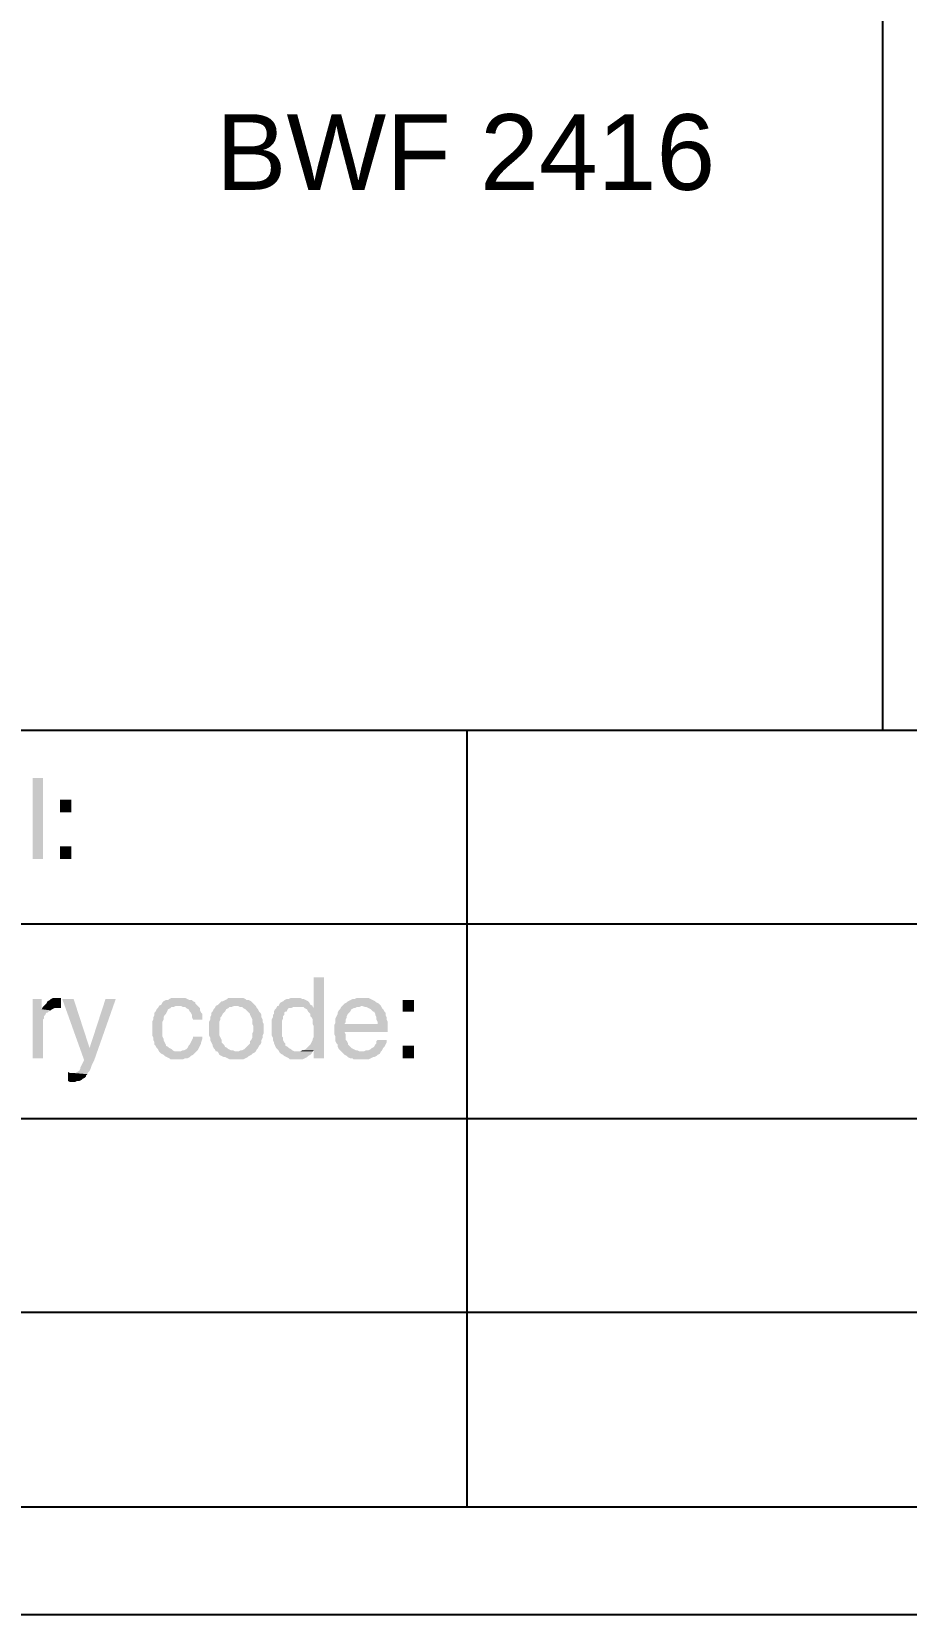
# Model space of a CAD drawing. Header units: millimetres. Extents: x 7018 to 13530, y 4187 to 5692.
# Drawn here: x 12218.8 to 12253.5, y 4951.9 to 5014.6 of the extents above; entities that cross this region are included whole.
import ezdxf

# ---------------------------------------------------------------- set-up
doc = ezdxf.new("R2010")
doc.units = ezdxf.units.MM
doc.styles.get("Standard").update_dxf_attribs({"font": 'arial.ttf'})

msp = doc.modelspace()

# ---------------------------------------------------------------- hatches: boundary and pattern name
at = {"transparency": 33554559}
for points in [[(12218.856, 4981.812), (12218.856, 4985.016), (12219.262, 4985.016), (12219.262, 4981.812)], [(12220.391, 4983.662), (12220.391, 4984.159), (12219.939, 4984.159), (12219.939, 4983.662)], [(12220.391, 4981.812), (12220.391, 4982.309), (12219.939, 4982.309), (12219.939, 4981.812)], [(12230.41, 4977.118), (12230.004, 4977.118), (12230.004, 4975.9), (12229.643, 4975.9), (12229.733, 4975.855), (12229.778, 4975.764), (12229.823, 4975.719), (12229.868, 4975.674), (12229.868, 4975.584), (12229.914, 4975.539), (12229.959, 4975.448), (12229.959, 4975.268), (12230.004, 4975.178), (12230.004, 4974.771), (12229.959, 4974.681), (12229.959, 4974.636), (12229.914, 4974.546), (12229.868, 4974.456), (12229.823, 4974.41), (12229.823, 4974.41), (12229.733, 4974.32), (12229.688, 4974.275), (12229.598, 4974.23), (12230.004, 4974.23), (12230.004, 4973.914), (12230.41, 4973.914)], [(12219.217, 4976.261), (12218.856, 4976.261), (12218.856, 4973.914), (12219.262, 4973.914), (12219.262, 4975.448), (12219.308, 4975.494), (12219.308, 4975.584), (12219.353, 4975.629), (12219.398, 4975.719), (12219.443, 4975.719), (12219.488, 4975.764), (12219.578, 4975.809), (12219.217, 4975.855)], [(12219.894, 4976.306), (12219.669, 4976.306), (12219.578, 4976.261), (12219.533, 4976.216), (12219.443, 4976.171), (12219.398, 4976.08), (12219.353, 4976.035), (12219.308, 4975.99), (12219.262, 4975.945), (12219.894, 4975.9), (12219.985, 4975.9), (12219.985, 4976.306), (12219.985, 4976.306)], [(12220.481, 4976.261), (12220.03, 4976.261), (12220.887, 4973.869), (12221.113, 4974.32)], [(12222.151, 4976.261), (12221.745, 4976.261), (12221.113, 4974.32), (12220.887, 4973.869), (12220.887, 4973.824), (12220.887, 4973.824), (12220.842, 4973.733), (12220.797, 4973.643), (12220.752, 4973.553), (12220.752, 4973.508), (12220.707, 4973.417), (12220.616, 4973.372), (12220.571, 4973.327), (12220.481, 4973.327), (12221.023, 4973.282), (12221.068, 4973.372), (12221.113, 4973.417), (12221.158, 4973.508), (12221.203, 4973.643), (12221.248, 4973.733), (12221.293, 4973.824)], [(12224.633, 4976.306), (12224.362, 4976.306), (12224.272, 4976.261), (12224.227, 4976.216), (12224.137, 4976.216), (12224.046, 4976.171), (12224.001, 4976.125), (12223.956, 4976.035), (12223.866, 4975.99), (12224.723, 4975.99), (12224.814, 4975.945), (12224.904, 4975.945), (12224.949, 4975.9), (12225.039, 4975.855), (12225.084, 4975.764), (12225.13, 4975.719), (12225.175, 4975.629), (12225.175, 4975.539), (12225.22, 4975.448), (12225.581, 4975.448), (12225.581, 4975.674), (12225.536, 4975.719), (12225.491, 4975.809), (12225.491, 4975.9), (12225.446, 4975.945), (12225.355, 4976.035), (12225.31, 4976.08), (12225.31, 4976.125), (12225.22, 4976.171), (12225.175, 4976.216), (12225.084, 4976.216), (12224.994, 4976.261), (12224.904, 4976.306), (12224.723, 4976.306)], [(12226.935, 4976.306), (12226.619, 4976.306), (12226.574, 4976.261), (12226.484, 4976.216), (12226.393, 4976.171), (12226.348, 4976.171), (12226.258, 4976.08), (12226.213, 4976.035), (12226.122, 4975.99), (12226.122, 4975.99), (12226.077, 4975.9), (12226.032, 4975.855), (12225.987, 4975.764), (12225.942, 4975.719), (12225.942, 4975.629), (12225.897, 4975.539), (12225.897, 4975.448), (12225.852, 4975.358), (12225.852, 4975.087), (12225.852, 4974.817), (12225.897, 4974.726), (12225.897, 4974.636), (12225.942, 4974.546), (12225.987, 4974.456), (12225.987, 4974.41), (12226.032, 4974.32), (12226.077, 4974.275), (12226.122, 4974.185), (12226.935, 4974.185), (12226.89, 4974.185), (12226.799, 4974.23), (12226.709, 4974.23), (12226.619, 4974.275), (12226.574, 4974.32), (12226.484, 4974.365), (12226.438, 4974.456), (12226.393, 4974.501), (12226.348, 4974.546), (12226.348, 4974.636), (12226.303, 4974.726), (12226.258, 4974.817), (12226.258, 4975.358), (12226.303, 4975.448), (12226.303, 4975.539), (12226.348, 4975.584), (12226.393, 4975.674), (12226.438, 4975.719), (12226.484, 4975.764), (12226.529, 4975.855), (12226.619, 4975.9), (12226.664, 4975.945), (12226.754, 4975.945), (12226.845, 4975.99), (12227.702, 4975.99), (12227.657, 4976.035), (12227.567, 4976.125), (12227.522, 4976.171), (12227.431, 4976.216), (12227.341, 4976.216), (12227.296, 4976.261), (12227.206, 4976.306), (12227.025, 4976.306)], [(12229.282, 4976.306), (12229.101, 4976.306), (12229.011, 4976.261), (12228.921, 4976.261), (12228.83, 4976.216), (12228.785, 4976.171), (12228.695, 4976.125), (12228.65, 4976.08), (12228.605, 4975.99), (12228.56, 4975.99), (12229.372, 4975.945), (12229.598, 4975.945), (12229.643, 4975.9), (12230.004, 4975.9), (12229.959, 4975.945), (12229.959, 4975.99), (12229.868, 4976.035), (12229.823, 4976.125), (12229.778, 4976.171), (12229.688, 4976.216), (12229.598, 4976.261), (12229.553, 4976.261), (12229.462, 4976.306), (12229.372, 4976.306)], [(12231.945, 4976.306), (12231.719, 4976.306), (12231.629, 4976.261), (12231.538, 4976.261), (12231.448, 4976.216), (12231.358, 4976.171), (12231.313, 4976.125), (12231.222, 4976.08), (12231.177, 4976.035), (12231.132, 4975.99), (12231.899, 4975.99), (12232.035, 4975.945), (12232.08, 4975.945), (12232.17, 4975.9), (12232.26, 4975.855), (12232.306, 4975.809), (12232.351, 4975.764), (12232.396, 4975.764), (12232.441, 4975.674), (12232.441, 4975.629), (12232.486, 4975.539), (12232.486, 4975.448), (12232.531, 4975.358), (12232.531, 4975.268), (12231.222, 4975.268), (12230.816, 4975.223), (12230.816, 4974.862), (12230.861, 4974.771), (12230.861, 4974.591), (12230.906, 4974.501), (12230.952, 4974.456), (12230.952, 4974.365), (12230.997, 4974.275), (12231.042, 4974.23), (12231.087, 4974.185), (12231.899, 4974.185), (12231.809, 4974.185), (12231.719, 4974.23), (12231.674, 4974.23), (12231.583, 4974.275), (12231.493, 4974.32), (12231.448, 4974.365), (12231.403, 4974.41), (12231.358, 4974.456), (12231.358, 4974.501), (12231.313, 4974.591), (12231.268, 4974.636), (12231.268, 4974.862), (12231.222, 4974.952), (12232.937, 4974.952), (12232.937, 4975.358), (12232.892, 4975.448), (12232.892, 4975.539), (12232.847, 4975.629), (12232.847, 4975.719), (12232.802, 4975.764), (12232.757, 4975.855), (12232.712, 4975.9), (12232.667, 4975.99), (12232.622, 4976.035), (12232.576, 4976.08), (12232.486, 4976.125), (12232.441, 4976.171), (12232.351, 4976.216), (12232.26, 4976.261), (12232.17, 4976.306), (12232.035, 4976.306)], [(12219.262, 4975.945), (12219.217, 4975.855), (12219.578, 4975.809), (12219.623, 4975.855), (12219.714, 4975.9), (12219.894, 4975.9)], [(12223.866, 4975.99), (12223.821, 4975.9), (12223.776, 4975.855), (12223.73, 4975.764), (12223.685, 4975.719), (12223.685, 4975.629), (12223.64, 4975.539), (12223.64, 4975.448), (12223.595, 4975.358), (12223.595, 4974.817), (12223.64, 4974.726), (12223.64, 4974.636), (12223.685, 4974.546), (12223.685, 4974.456), (12223.73, 4974.41), (12223.776, 4974.32), (12223.821, 4974.275), (12223.866, 4974.185), (12224.633, 4974.185), (12224.498, 4974.185), (12224.407, 4974.23), (12224.362, 4974.275), (12224.272, 4974.32), (12224.227, 4974.365), (12224.137, 4974.41), (12224.137, 4974.456), (12224.092, 4974.546), (12224.046, 4974.636), (12224.046, 4974.681), (12224.001, 4974.771), (12224.001, 4975.358), (12224.046, 4975.448), (12224.046, 4975.539), (12224.092, 4975.629), (12224.137, 4975.674), (12224.182, 4975.764), (12224.182, 4975.764), (12224.227, 4975.855), (12224.317, 4975.9), (12224.362, 4975.945), (12224.453, 4975.945), (12224.543, 4975.99), (12224.633, 4975.99)], [(12227.702, 4975.99), (12226.935, 4975.99), (12226.98, 4975.99), (12227.07, 4975.945), (12227.161, 4975.945), (12227.206, 4975.9), (12227.296, 4975.855), (12227.341, 4975.809), (12227.431, 4975.719), (12227.476, 4975.674), (12227.476, 4975.629), (12227.522, 4975.539), (12227.567, 4975.448), (12227.567, 4975.268), (12227.612, 4975.178), (12227.612, 4974.997), (12227.567, 4974.907), (12227.567, 4974.726), (12227.522, 4974.636), (12227.476, 4974.591), (12227.476, 4974.501), (12227.431, 4974.456), (12227.386, 4974.41), (12227.296, 4974.32), (12227.251, 4974.275), (12227.161, 4974.23), (12227.115, 4974.23), (12227.025, 4974.185), (12226.168, 4974.185), (12226.213, 4974.14), (12226.258, 4974.049), (12226.348, 4974.004), (12226.438, 4973.959), (12226.484, 4973.959), (12226.574, 4973.914), (12226.664, 4973.869), (12227.206, 4973.869), (12227.296, 4973.914), (12227.386, 4973.959), (12227.431, 4974.004), (12227.522, 4974.049), (12227.567, 4974.094), (12227.657, 4974.14), (12227.702, 4974.185), (12227.702, 4974.185), (12227.747, 4974.275), (12227.792, 4974.32), (12227.838, 4974.41), (12227.883, 4974.456), (12227.928, 4974.546), (12227.928, 4974.636), (12227.973, 4974.726), (12227.973, 4974.817), (12228.018, 4974.907), (12228.018, 4975.087), (12228.018, 4975.268), (12227.973, 4975.358), (12227.973, 4975.448), (12227.928, 4975.539), (12227.928, 4975.629), (12227.883, 4975.719), (12227.838, 4975.764), (12227.792, 4975.855), (12227.747, 4975.9)], [(12228.56, 4975.99), (12228.514, 4975.9), (12228.469, 4975.855), (12228.424, 4975.764), (12228.424, 4975.674), (12228.379, 4975.629), (12228.379, 4975.539), (12228.334, 4975.448), (12228.334, 4974.817), (12228.379, 4974.726), (12228.379, 4974.636), (12228.424, 4974.546), (12228.424, 4974.501), (12228.469, 4974.41), (12228.514, 4974.32), (12228.56, 4974.275), (12228.605, 4974.23), (12228.65, 4974.14), (12228.695, 4974.094), (12228.785, 4974.049), (12228.83, 4974.004), (12228.921, 4973.959), (12229.011, 4973.914), (12229.056, 4973.869), (12229.553, 4973.869), (12229.643, 4973.914), (12229.733, 4973.959), (12229.778, 4974.004), (12229.868, 4974.049), (12229.914, 4974.094), (12229.959, 4974.185), (12229.237, 4974.185), (12229.146, 4974.23), (12229.101, 4974.275), (12229.011, 4974.32), (12228.966, 4974.365), (12228.876, 4974.41), (12228.876, 4974.501), (12228.83, 4974.546), (12228.785, 4974.636), (12228.785, 4974.726), (12228.74, 4974.771), (12228.74, 4975.403), (12228.785, 4975.494), (12228.785, 4975.584), (12228.83, 4975.629), (12228.83, 4975.719), (12228.876, 4975.764), (12228.921, 4975.764), (12228.966, 4975.855), (12229.011, 4975.9), (12229.101, 4975.9), (12229.191, 4975.945), (12229.372, 4975.945)], [(12231.132, 4975.99), (12231.087, 4975.945), (12231.042, 4975.855), (12230.997, 4975.809), (12230.952, 4975.719), (12230.952, 4975.674), (12230.906, 4975.584), (12230.861, 4975.494), (12230.861, 4975.313), (12230.816, 4975.223), (12231.222, 4975.268), (12231.268, 4975.358), (12231.268, 4975.448), (12231.313, 4975.539), (12231.313, 4975.584), (12231.358, 4975.674), (12231.403, 4975.719), (12231.448, 4975.764), (12231.493, 4975.855), (12231.583, 4975.9), (12231.629, 4975.9), (12231.719, 4975.945), (12231.809, 4975.945), (12231.899, 4975.99)], [(12233.975, 4975.764), (12233.975, 4976.216), (12233.524, 4976.216), (12233.524, 4975.764)], [(12225.581, 4974.771), (12225.22, 4974.771), (12225.22, 4974.726), (12225.175, 4974.636), (12225.13, 4974.546), (12225.084, 4974.456), (12225.039, 4974.41), (12224.994, 4974.32), (12224.949, 4974.275), (12224.859, 4974.23), (12224.814, 4974.23), (12224.723, 4974.185), (12223.866, 4974.185), (12223.911, 4974.14), (12223.956, 4974.094), (12224.046, 4974.049), (12224.092, 4974.004), (12224.182, 4973.959), (12224.272, 4973.914), (12224.317, 4973.869), (12224.814, 4973.869), (12224.904, 4973.914), (12224.994, 4973.914), (12225.084, 4973.959), (12225.13, 4974.004), (12225.22, 4974.049), (12225.265, 4974.094), (12225.31, 4974.14), (12225.355, 4974.185), (12225.4, 4974.23), (12225.446, 4974.32), (12225.491, 4974.41), (12225.536, 4974.501), (12225.536, 4974.546), (12225.581, 4974.681)], [(12232.892, 4974.636), (12232.531, 4974.636), (12232.486, 4974.591), (12232.486, 4974.501), (12232.441, 4974.456), (12232.396, 4974.365), (12232.306, 4974.32), (12232.26, 4974.275), (12232.17, 4974.23), (12232.08, 4974.23), (12231.99, 4974.185), (12231.087, 4974.185), (12231.177, 4974.094), (12231.222, 4974.049), (12231.313, 4974.004), (12231.358, 4973.959), (12231.448, 4973.914), (12231.538, 4973.914), (12231.583, 4973.869), (12232.17, 4973.869), (12232.26, 4973.914), (12232.351, 4973.959), (12232.396, 4973.959), (12232.486, 4974.004), (12232.531, 4974.049), (12232.622, 4974.094), (12232.667, 4974.185), (12232.712, 4974.23), (12232.757, 4974.32), (12232.802, 4974.365), (12232.847, 4974.456), (12232.892, 4974.546)], [(12233.975, 4973.914), (12233.975, 4974.41), (12233.524, 4974.41), (12233.524, 4973.914)], [(12229.598, 4974.23), (12229.553, 4974.23), (12229.462, 4974.185), (12229.372, 4974.185), (12229.959, 4974.185), (12230.004, 4974.23)], [(12220.255, 4973.372), (12220.255, 4973.011), (12220.255, 4973.011), (12220.346, 4972.966), (12220.526, 4972.966), (12220.616, 4973.011), (12220.707, 4973.011), (12220.797, 4973.056), (12220.842, 4973.102), (12220.932, 4973.147), (12220.977, 4973.192), (12220.977, 4973.237), (12221.023, 4973.282), (12220.481, 4973.327), (12220.346, 4973.327)]]:
    msp.add_hatch(color=256, dxfattribs=at).paths.add_polyline_path(points)

# ---------------------------------------------------------------- linework, layer by layer
for p, q in [((12252.552, 5242.873), (12252.552, 4986.912)), ((12191.551, 4956.132), (12600.807, 4956.132))]:
    msp.add_line(p, q)
msp.add_lwpolyline([(12604.845, 4951.873), (12604.845, 5248.873), (12184.845, 5248.873), (12184.845, 4951.873)], close=True)
for points in [[(12204.369, 4986.912), (12600.807, 4986.912)], [(12236.07, 4986.912), (12236.07, 4956.132)], [(12204.369, 4979.24), (12500.499, 4979.24)], [(12204.369, 4971.522), (12553.439, 4971.522)], [(12204.369, 4963.849), (12500.499, 4963.849)]]:
    msp.add_lwpolyline(points)

# ---------------------------------------------------------------- texts
at = {"insert": (12236.021, 5009.809), "char_height": 2.9997, "width": 34.34827, "attachment_point": 5}
msp.add_mtext('BWF 2416', dxfattribs=at)

doc.saveas('drawing.dxf')
